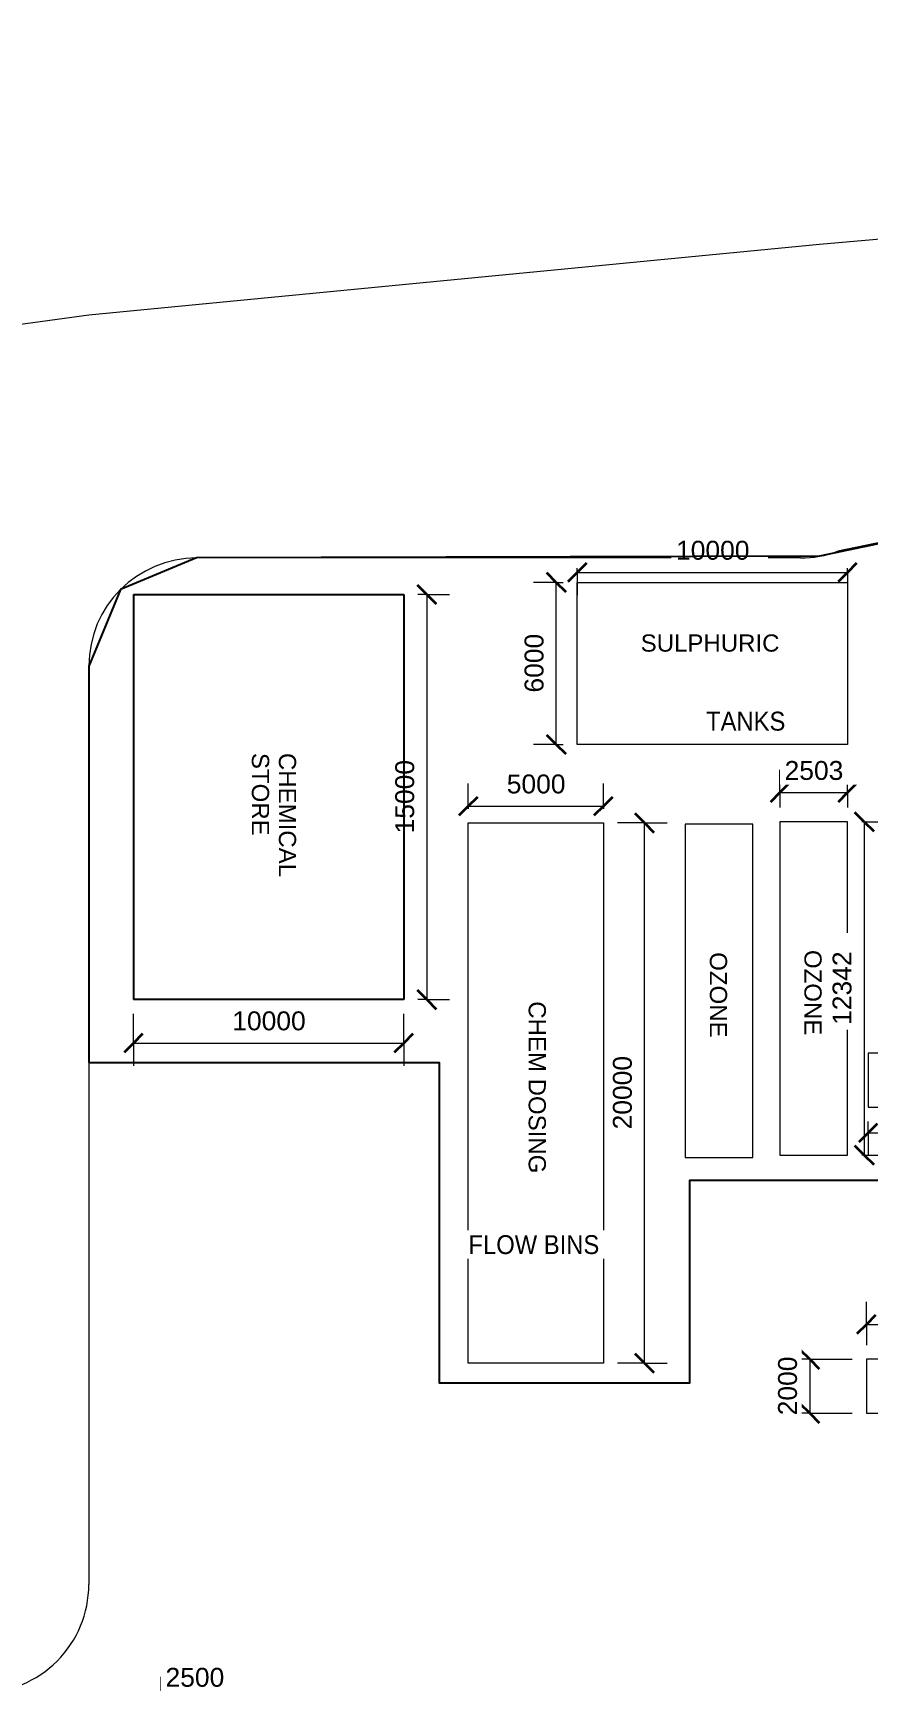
# Model space of a CAD drawing. Header units: millimetres. Extents: x 14826 to 398923, y -54749 to 51265.
# Drawn here: x 99457 to 130327, y -9915 to 51064 of the extents above; entities that cross this region are included whole.
import ezdxf

# ---------------------------------------------------------------- set-up
doc = ezdxf.new("R2010")
doc.units = ezdxf.units.MM
doc.linetypes.add('IMPORT-DASHED', pattern=[0])
for name, color, linetype, lineweight in [('A-ANNO-DIMS', 7, 'Continuous', 9), ('A-ANNO-DIMS-350', 7, 'Continuous', 9), ('FUTURE', 7, 'IMPORT-DASHED', 9), ('G-ANNO-TEXT', 7, 'Continuous', 9), ('PDF3_Text', 7, 'Continuous', 9)]:
    doc.layers.add(name, color=color, linetype=linetype, lineweight=lineweight)
doc.layers.add('LAYOUT IMPORT_dwg', color=7, linetype='Continuous', lineweight=9, true_color=0x767676)
doc.styles.add('Arial', font='arial.ttf', dxfattribs={"height": 636.361708})
doc.styles.add('Arial_1', font='arial.ttf', dxfattribs={"height": 636.4})
doc.styles.add('Arial_3', font='arial.ttf', dxfattribs={"height": 700})
doc.styles.add('Arial_4', font='arial.ttf', dxfattribs={"width": 0.9, "height": 700})
doc.dimstyles.new('Greene_Arch_tick_-_2mm', dxfattribs={"dimscale": 304.8, "dimtxt": 714.18158, "dimasz": 2.296588, "dimexe": 2.755906, "dimexo": 1.722441, "dimgap": 0.86122, "dimtad": 1, "dimdec": 0, "dimzin": 0, "dimdsep": 46, "dimtxsty": 'Arial_3', "dimblk1": 'OBLIQUE', "dimblk2": 'OBLIQUE', "dimsah": 1, "dimcen": 0.09, "dimazin": 0, "dimtfac": 1, "dimtdec": 4, "dimtix": 1, "dimtmove": 0, "dimatfit": 3, "dimfxl": 1, "dimtvp": 1, "dimtfill": 1, "dimtolj": 1, "dimtzin": 0, "dimarcsym": 2})

# ---------------------------------------------------------------- blocks, each defined once
blk = doc.blocks.new('LAYOUT IMPORT_dwg-326166-LEVEL 1')
at = {"lineweight": 9}
for p, q in [((-88054, 183933), (-88054, 161598)), ((-84054, 157598), (-50045, 157598))]:
    blk.add_line(p, q, dxfattribs=at)
at = {"lineweight": 9, "flags": 128}
for points in [[(-107491, 311338), (-107491, 292314), (-101491, 285221), (-101491, 205507), (-99656, 184637), (-97044, 157598), (-91493, 117051), (-87583, 86872), (-86429, 77880)], [(-92491, 311338), (-92491, 205507), (-88302, 185319)], [(-69722, 236533), (-69722, 186443), (-67722, 186443), (-67722, 230410), (-58391, 230410), (-58391, 209326), (-58391, 186376), (-56391, 186376), (-56391, 209376)]]:
    blk.add_lwpolyline(points, dxfattribs=at)
for points in [[(-87149, 175677), (-87149, 185677), (-81149, 185677), (-81149, 175677)], [(-65944, 183174), (-65944, 185677), (-78285, 185677), (-78285, 183174)], [(-58245, 176643), (-58245, 171643), (-78245, 171643), (-78245, 176643)], [(-86703, 159253), (-86703, 169253), (-71703, 169253), (-71703, 159253)]]:
    blk.add_lwpolyline(points, close=True, dxfattribs=at)
at = {"lineweight": 9}
for centre, start, end in [((-92054, 183933), 360, 20.26419), ((-84054, 161598), 180, 270), ((-50045, 153598), 360, 90)]:
    blk.add_arc(centre, 4000, start, end, dxfattribs=at)
at = {"layer": 'FUTURE', "color": 1, "linetype": 'Continuous', "true_color": 0xff0000, "flags": 128}
blk.add_lwpolyline([(-65861, 179675), (-65861, 182178), (-78203, 182178), (-78203, 179675)], close=True, dxfattribs=at)
at = {"layer": 'PDF3_Text', "char_height": 636.4, "attachment_point": 1, "line_spacing_factor": 0.941778}
for s, insert, width, style in [('OZONE', (-73542, 184719), 3769.76, 'Arial_1'), ('OZONE', (-73459, 181220), 3769.76, 'Arial_1'), ('CHEM DOSING', (-71643, 174513), 7594.04, 'Arial_1'), ('CHEMICAL\\PSTORE', (-80836, 165269), 5436.55, 'Arial')]:
    blk.add_mtext(s, dxfattribs=dict(at, insert=insert, width=width, style=style))
at = {"layer": 'PDF3_Text', "insert": (-85223, 178023), "char_height": 636.4, "width": 6121.96, "attachment_point": 1, "rotation": 90, "line_spacing_factor": 0.941778, "style": 'Arial'}
blk.add_mtext('SULPHURIC', dxfattribs=at)
blk = doc.blocks.new('DIMBLOCK37-LEVEL 1')
at = {"layer": 'A-ANNO-DIMS-350', "transparency": 16777216}
for p, q in [((127100, 22939), (127100, 23779)), ((129603, 22939), (129603, 23779)), ((127100, 22939), (129603, 22939)), ((127100, 22939), (127100, 22383)), ((129603, 22939), (129603, 22383))]:
    blk.add_line(p, q, dxfattribs=at)
at = {"layer": 'A-ANNO-DIMS-350', "lineweight": 35, "transparency": 16777216}
for p, q in [((127100, 22939), (127450, 23289)), ((129603, 22939), (129953, 23289)), ((127100, 22939), (126750, 22589)), ((129603, 22939), (129253, 22589))]:
    blk.add_line(p, q, dxfattribs=at)
at = {"layer": 'A-ANNO-DIMS-350', "color": 0, "transparency": 16777216, "insert": (127275, 24110), "char_height": 700, "width": 2584.24, "attachment_point": 1, "line_spacing_factor": 0.941778, "style": 'Arial_3', "bg_fill": 3, "box_fill_scale": 1.25, "bg_fill_color": 256, "bg_fill_true_color": 13158600, "bg_fill_transparency": 0}
blk.add_mtext('2503', dxfattribs=at)
blk = doc.blocks.new('_Oblique')
at = {"color": 0, "linetype": 'ByBlock', "lineweight": -2}
blk.add_line((-0.5, -0.5), (0.5, 0.5), dxfattribs=at)
blk = doc.blocks.new('DIMBLOCK38-LEVEL 1')
at = {"layer": 'A-ANNO-DIMS-350', "lineweight": 35, "transparency": 16777216}
for p, q in [((130223, 21858), (129873, 22208)), ((130223, 21858), (130573, 21508)), ((130223, 9516), (129873, 9866)), ((130223, 9516), (130573, 9166))]:
    blk.add_line(p, q, dxfattribs=at)
at = {"layer": 'A-ANNO-DIMS-350', "transparency": 16777216}
for p, q in [((130223, 21858), (130128, 21858)), ((130223, 21858), (130223, 9516)), ((130223, 21858), (131063, 21858)), ((130223, 9516), (130128, 9516)), ((130223, 9516), (131063, 9516))]:
    blk.add_line(p, q, dxfattribs=at)
at = {"layer": 'A-ANNO-DIMS-350', "color": 0, "transparency": 16777216, "insert": (129051, 14341), "char_height": 700, "width": 3230.3, "attachment_point": 1, "rotation": 90, "line_spacing_factor": 0.941778, "style": 'Arial_3', "bg_fill": 3, "box_fill_scale": 1.25, "bg_fill_color": 256, "bg_fill_true_color": 13158600, "bg_fill_transparency": 0}
blk.add_mtext('12342', dxfattribs=at)
blk = doc.blocks.new('DIMBLOCK42-LEVEL 1')
at = {"layer": 'A-ANNO-DIMS-350', "lineweight": 35, "transparency": 16777216}
for p, q in [((119603, 31091), (119953, 31441)), ((129603, 31091), (129953, 31441)), ((119603, 31091), (119253, 30741)), ((129603, 31091), (129253, 30741))]:
    blk.add_line(p, q, dxfattribs=at)
at = {"layer": 'A-ANNO-DIMS-350', "transparency": 16777216}
for p, q in [((119603, 31091), (119603, 31246)), ((129603, 31091), (129603, 31246)), ((119603, 31091), (129603, 31091)), ((119603, 31091), (119603, 30251)), ((129603, 31091), (129603, 30251))]:
    blk.add_line(p, q, dxfattribs=at)
at = {"layer": 'A-ANNO-DIMS-350', "color": 0, "transparency": 16777216, "insert": (123257, 32262), "char_height": 700, "width": 3230.3, "attachment_point": 1, "line_spacing_factor": 0.941778, "style": 'Arial_3', "bg_fill": 3, "box_fill_scale": 1.25, "bg_fill_color": 256, "bg_fill_true_color": 13158600, "bg_fill_transparency": 0}
blk.add_mtext('10000', dxfattribs=at)
blk = doc.blocks.new('DIMBLOCK43-LEVEL 1')
at = {"layer": 'A-ANNO-DIMS-350', "transparency": 16777216}
for p, q in [((118823, 30721), (117983, 30721)), ((118823, 24721), (118823, 30721)), ((118823, 30721), (119078, 30721)), ((118823, 24721), (117983, 24721)), ((118823, 24721), (119078, 24721))]:
    blk.add_line(p, q, dxfattribs=at)
at = {"layer": 'A-ANNO-DIMS-350', "lineweight": 35, "transparency": 16777216}
for p, q in [((118823, 30721), (118473, 31071)), ((118823, 30721), (119173, 30371)), ((118823, 24721), (118473, 25071)), ((118823, 24721), (119173, 24371))]:
    blk.add_line(p, q, dxfattribs=at)
at = {"layer": 'A-ANNO-DIMS-350', "color": 0, "transparency": 16777216, "insert": (117652, 26644), "char_height": 700, "width": 2584.24, "attachment_point": 1, "rotation": 90, "line_spacing_factor": 0.941778, "style": 'Arial_3', "bg_fill": 3, "box_fill_scale": 1.25, "bg_fill_color": 256, "bg_fill_true_color": 13158600, "bg_fill_transparency": 0}
blk.add_mtext('6000', dxfattribs=at)
blk = doc.blocks.new('DIMBLOCK44-LEVEL 1')
at = {"layer": 'A-ANNO-DIMS-350', "lineweight": 35, "transparency": 16777216}
for p, q in [((122092, 21817), (121742, 22167)), ((122092, 21817), (122442, 21467)), ((122092, 1817), (121742, 2167)), ((122092, 1817), (122442, 1467))]:
    blk.add_line(p, q, dxfattribs=at)
at = {"layer": 'A-ANNO-DIMS-350', "transparency": 16777216}
for p, q in [((122092, 21817), (121094, 21817)), ((122092, 1817), (122092, 21817)), ((122092, 21817), (122932, 21817)), ((122092, 1817), (121094, 1817)), ((122092, 1817), (122932, 1817))]:
    blk.add_line(p, q, dxfattribs=at)
at = {"layer": 'A-ANNO-DIMS-350', "color": 0, "transparency": 16777216, "insert": (120921, 10471), "char_height": 700, "width": 3230.3, "attachment_point": 1, "rotation": 90, "line_spacing_factor": 0.941778, "style": 'Arial_3', "bg_fill": 3, "box_fill_scale": 1.25, "bg_fill_color": 256, "bg_fill_true_color": 13158600, "bg_fill_transparency": 0}
blk.add_mtext('20000', dxfattribs=at)
blk = doc.blocks.new('DIMBLOCK45-LEVEL 1')
at = {"layer": 'A-ANNO-DIMS-350', "transparency": 16777216}
for p, q in [((115569, 22439), (115569, 23279)), ((120569, 22439), (120569, 23279)), ((115569, 22439), (120569, 22439)), ((115569, 22439), (115569, 22342)), ((120569, 22439), (120569, 22342))]:
    blk.add_line(p, q, dxfattribs=at)
at = {"layer": 'A-ANNO-DIMS-350', "lineweight": 35, "transparency": 16777216}
for p, q in [((115569, 22439), (115919, 22789)), ((120569, 22439), (120919, 22789)), ((115569, 22439), (115219, 22089)), ((120569, 22439), (120219, 22089))]:
    blk.add_line(p, q, dxfattribs=at)
at = {"layer": 'A-ANNO-DIMS-350', "color": 0, "transparency": 16777216, "insert": (116992, 23610), "char_height": 700, "width": 2584.24, "attachment_point": 1, "line_spacing_factor": 0.941778, "style": 'Arial_3', "bg_fill": 3, "box_fill_scale": 1.25, "bg_fill_color": 256, "bg_fill_true_color": 13158600, "bg_fill_transparency": 0}
blk.add_mtext('5000', dxfattribs=at)
blk = doc.blocks.new('DIMBLOCK46-LEVEL 1')
at = {"layer": 'A-ANNO-DIMS-350', "transparency": 16777216}
for p, q in [((103179, 13668), (103179, 14750)), ((113179, 13668), (113179, 14750)), ((103179, 13668), (113179, 13668)), ((103179, 13668), (103179, 12828)), ((113179, 13668), (113179, 12828))]:
    blk.add_line(p, q, dxfattribs=at)
at = {"layer": 'A-ANNO-DIMS-350', "lineweight": 35, "transparency": 16777216}
for p, q in [((103179, 13668), (102829, 13318)), ((103179, 13668), (103529, 14018)), ((113179, 13668), (112829, 13318)), ((113179, 13668), (113529, 14018))]:
    blk.add_line(p, q, dxfattribs=at)
at = {"layer": 'A-ANNO-DIMS-350', "color": 0, "transparency": 16777216, "insert": (106833, 14840), "char_height": 700, "width": 3230.3, "attachment_point": 1, "line_spacing_factor": 0.941778, "style": 'Arial_3', "bg_fill": 3, "box_fill_scale": 1.25, "bg_fill_color": 256, "bg_fill_true_color": 13158600, "bg_fill_transparency": 0}
blk.add_mtext('10000', dxfattribs=at)
blk = doc.blocks.new('DIMBLOCK47-LEVEL 1')
at = {"layer": 'A-ANNO-DIMS-350', "lineweight": 35, "transparency": 16777216}
for p, q in [((114036, 30275), (113686, 30625)), ((114036, 30275), (114386, 29925)), ((114036, 15275), (113686, 15625)), ((114036, 15275), (114386, 14925))]:
    blk.add_line(p, q, dxfattribs=at)
at = {"layer": 'A-ANNO-DIMS-350', "transparency": 16777216}
for p, q in [((114036, 30275), (113704, 30275)), ((114036, 30275), (114036, 15275)), ((114036, 30275), (114876, 30275)), ((114036, 15275), (113704, 15275)), ((114036, 15275), (114876, 15275))]:
    blk.add_line(p, q, dxfattribs=at)
at = {"layer": 'A-ANNO-DIMS-350', "color": 0, "transparency": 16777216, "insert": (112865, 21429), "char_height": 700, "width": 3230.3, "attachment_point": 1, "rotation": 90, "line_spacing_factor": 0.941778, "style": 'Arial_3', "bg_fill": 3, "box_fill_scale": 1.25, "bg_fill_color": 256, "bg_fill_true_color": 13158600, "bg_fill_transparency": 0}
blk.add_mtext('15000', dxfattribs=at)
blk = doc.blocks.new('DIMBLOCK62-LEVEL 1')
at = {"layer": 'A-ANNO-DIMS-350', "transparency": 16777216}
for p, q in [((104190, -10634), (104190, -9794)), ((106690, -10634), (106690, -9794)), ((104190, -10634), (106690, -10634)), ((104190, -10634), (104190, -10859)), ((106690, -10634), (106690, -10859))]:
    blk.add_line(p, q, dxfattribs=at)
at = {"layer": 'A-ANNO-DIMS-350', "lineweight": 35, "transparency": 16777216}
for p, q in [((104190, -10634), (104540, -10284)), ((106690, -10634), (107040, -10284)), ((104190, -10634), (103840, -10984)), ((106690, -10634), (106340, -10984))]:
    blk.add_line(p, q, dxfattribs=at)
at = {"layer": 'A-ANNO-DIMS-350', "color": 0, "transparency": 16777216, "insert": (104363, -9463), "char_height": 700, "width": 2584.24, "attachment_point": 1, "line_spacing_factor": 0.941778, "style": 'Arial_3', "bg_fill": 3, "box_fill_scale": 1.25, "bg_fill_color": 256, "bg_fill_true_color": 13158600, "bg_fill_transparency": 0}
blk.add_mtext('2500', dxfattribs=at)
blk = doc.blocks.new('DIMBLOCK70-LEVEL 1')
at = {"layer": 'A-ANNO-DIMS-350', "transparency": 16777216}
for p, q in [((180459, 10343), (180459, 12769)), ((130369, 10343), (130369, 10769)), ((130369, 10343), (180459, 10343)), ((130369, 10343), (130369, 9503)), ((180459, 10343), (180459, 9503))]:
    blk.add_line(p, q, dxfattribs=at)
at = {"layer": 'A-ANNO-DIMS-350', "lineweight": 35, "transparency": 16777216}
for p, q in [((130369, 10343), (130719, 10693)), ((180459, 10343), (180809, 10693)), ((130369, 10343), (130019, 9993)), ((180459, 10343), (180109, 9993))]:
    blk.add_line(p, q, dxfattribs=at)
at = {"layer": 'A-ANNO-DIMS-350', "color": 0, "transparency": 16777216, "insert": (154068, 11515), "char_height": 700, "width": 3230.3, "attachment_point": 1, "line_spacing_factor": 0.941778, "style": 'Arial_3', "bg_fill": 3, "box_fill_scale": 1.25, "bg_fill_color": 256, "bg_fill_true_color": 13158600, "bg_fill_transparency": 0}
blk.add_mtext('50090', dxfattribs=at)
blk = doc.blocks.new('DIMBLOCK77-LEVEL 1')
at = {"layer": 'A-ANNO-DIMS-350', "transparency": 16777216}
for p, q in [((128204, 1963), (127364, 1963)), ((128204, 1963), (128204, -37)), ((128204, 1963), (129777, 1963)), ((128204, -37), (127364, -37)), ((128204, -37), (129777, -37))]:
    blk.add_line(p, q, dxfattribs=at)
at = {"layer": 'A-ANNO-DIMS-350', "lineweight": 35, "transparency": 16777216}
for p, q in [((128204, 1963), (127854, 2313)), ((128204, 1963), (128554, 1613)), ((128204, -37), (127854, 313)), ((128204, -37), (128554, -387))]:
    blk.add_line(p, q, dxfattribs=at)
at = {"layer": 'A-ANNO-DIMS-350', "color": 0, "transparency": 16777216, "insert": (127033, -113), "char_height": 700, "width": 2584.24, "attachment_point": 1, "rotation": 90, "line_spacing_factor": 0.941778, "style": 'Arial_3', "bg_fill": 3, "box_fill_scale": 1.25, "bg_fill_color": 256, "bg_fill_true_color": 13158600, "bg_fill_transparency": 0}
blk.add_mtext('2000', dxfattribs=at)
blk = doc.blocks.new('DIMBLOCK78-LEVEL 1')
at = {"layer": 'A-ANNO-DIMS-350', "transparency": 16777216}
for p, q in [((130302, 3251), (130302, 4091)), ((174336, 3251), (174336, 4091)), ((130302, 3251), (174336, 3251)), ((130302, 3251), (130302, 2488)), ((174336, 3251), (174336, 488))]:
    blk.add_line(p, q, dxfattribs=at)
at = {"layer": 'A-ANNO-DIMS-350', "lineweight": 35, "transparency": 16777216}
for p, q in [((130302, 3251), (129952, 2901)), ((130302, 3251), (130652, 3601)), ((174336, 3251), (173986, 2901)), ((174336, 3251), (174686, 3601))]:
    blk.add_line(p, q, dxfattribs=at)
at = {"layer": 'A-ANNO-DIMS-350', "color": 0, "transparency": 16777216, "insert": (150973, 4422), "char_height": 700, "width": 3230.3, "attachment_point": 1, "line_spacing_factor": 0.941778, "style": 'Arial_3', "bg_fill": 3, "box_fill_scale": 1.25, "bg_fill_color": 256, "bg_fill_true_color": 13158600, "bg_fill_transparency": 0}
blk.add_mtext('44034', dxfattribs=at)

msp = doc.modelspace()

# ---------------------------------------------------------------- block references
at = {"layer": 'LAYOUT IMPORT_dwg', "color": 7, "rotation": 269.9999999999997}
msp.add_blockref('LAYOUT IMPORT_dwg-326166-LEVEL 1', (-56073.9, -56427.6), dxfattribs=at)

# ---------------------------------------------------------------- next in the draw order: texts
at = {"layer": 'G-ANNO-TEXT', "char_height": 700, "attachment_point": 1, "style": 'Arial_4', "bg_fill": 3, "box_fill_scale": 1.25, "bg_fill_color": 256, "bg_fill_true_color": 13158600, "bg_fill_transparency": 0}
for s, insert, width in [('TANKS', (124370.3, 25934.6), 3636.454), ('FLOW BINS', (115576.7, 6555.7), 6010.251)]:
    msp.add_mtext(s, dxfattribs=dict(at, insert=insert, width=width))

# ---------------------------------------------------------------- next in the draw order: dimensions: what is measured, and where the dimension line sits
at = {"layer": 'A-ANNO-DIMS'}
for base, p1, p2, override, picture, middle in [((129602.9, 31091.1), (119602.9, 30721), (129602.9, 30721), {"dimpost": '<>', "dimfxl": 10000}, 'DIMBLOCK42-LEVEL 1', (124602.9, 31711)), ((129602.9, 22938.5), (127100.2, 21857.8), (129602.9, 21857.8), {"dimpost": '<>', "dimfxl": 2502.697514}, 'DIMBLOCK37-LEVEL 1', (128351.6, 23558.7)), ((113179, 13668.3), (103179, 15274.9), (113179, 15274.9), {"dimpost": '<>', "dimfxl": 10000}, 'DIMBLOCK46-LEVEL 1', (108179, 14288.2)), ((106690.1, -10633.9), (104190.1, -11383.6), (106690.1, -11383.6), {"dimpost": '<>', "dimfxl": 2500}, 'DIMBLOCK62-LEVEL 1', (105440.1, -10014))]:
    dim = msp.add_linear_dim(base=base, p1=p1, p2=p2, dimstyle='Greene_Arch_tick_-_2mm', override=override, dxfattribs=at)
    dim.commit()
    dim.dimension.update_dxf_attribs({"geometry": picture, "text_midpoint": middle})
dim = msp.add_linear_dim(base=(128203.8, -36.6), p1=(130301.9, 1963.4), p2=(130301.9, -36.6), angle=90, dimstyle='Greene_Arch_tick_-_2mm', override={"dimpost": '<>', "dimfxl": 2000}, dxfattribs=at)
dim.commit()
dim.dimension.update_dxf_attribs({"geometry": 'DIMBLOCK77-LEVEL 1', "text_midpoint": (127583.9, 963.4)})

# ---------------------------------------------------------------- next in the draw order: linework, layer by layer
at = {"color": 1}
msp.add_line((103179, 30274.9), (103179, 15274.9), dxfattribs=at)

# ---------------------------------------------------------------- next in the draw order: dimensions: what is measured, and where the dimension line sits
at = {"layer": 'A-ANNO-DIMS'}
for base, p1, p2, override, picture, middle in [((114036.2, 15274.9), (113179, 30274.9), (113179, 15274.9), {"dimpost": '<>', "dimfxl": 15000}, 'DIMBLOCK47-LEVEL 1', (113416.3, 22774.9)), ((118823.3, 30721), (119602.9, 24721), (119602.9, 30721), {"dimpost": '<>', "dimfxl": 6000}, 'DIMBLOCK43-LEVEL 1', (118203.4, 27721)), ((122092.5, 21817.3), (120568.6, 1817.3), (120568.6, 21817.3), {"dimpost": '<>', "dimfxl": 20000}, 'DIMBLOCK44-LEVEL 1', (121472.6, 11817.3)), ((130222.6, 9515.9), (129602.9, 21857.8), (129602.9, 9515.9), {"dimpost": '<>', "dimfxl": 12341.967968}, 'DIMBLOCK38-LEVEL 1', (129602.5, 15686.9))]:
    dim = msp.add_linear_dim(base=base, p1=p1, p2=p2, angle=90, dimstyle='Greene_Arch_tick_-_2mm', override=override, dxfattribs=at)
    dim.commit()
    dim.dimension.update_dxf_attribs({"geometry": picture, "text_midpoint": middle})
dim = msp.add_linear_dim(base=(174336.3, 3250.6), p1=(130301.9, 1963.4), p2=(174336.3, -36.6), dimstyle='Greene_Arch_tick_-_2mm', override={"dimpost": '<>', "dimfxl": 44079.838007}, dxfattribs=at)
dim.commit()
dim.dimension.update_dxf_attribs({"geometry": 'DIMBLOCK78-LEVEL 1', "text_midpoint": (152319.1, 3870.8)})

# ---------------------------------------------------------------- next in the draw order: linework, layer by layer
at = {"color": 1}
for p, q in [((103179, 30274.9), (113179, 30274.9)), ((113179, 30274.9), (113179, 15274.9)), ((113179, 15274.9), (103179, 15274.9))]:
    msp.add_line(p, q, dxfattribs=at)

# ---------------------------------------------------------------- next in the draw order: dimensions: what is measured, and where the dimension line sits
at = {"layer": 'A-ANNO-DIMS'}
for base, p1, p2, override, picture, middle in [((120568.6, 22438.5), (115568.6, 21817.3), (120568.6, 21817.3), {"dimpost": '<>', "dimfxl": 5000}, 'DIMBLOCK45-LEVEL 1', (118068.6, 23058.4)), ((180459, 10343.5), (130368.8, 11294.2), (180459, 13294.2), {"dimpost": '<>', "dimfxl": 50130.184255}, 'DIMBLOCK70-LEVEL 1', (155413.9, 10963.4))]:
    dim = msp.add_linear_dim(base=base, p1=p1, p2=p2, dimstyle='Greene_Arch_tick_-_2mm', override=override, dxfattribs=at)
    dim.commit()
    dim.dimension.update_dxf_attribs({"geometry": picture, "text_midpoint": middle})

# ---------------------------------------------------------------- next in the draw order: linework, layer by layer
at = {"color": 4}
for points in [[(101523.9, 12953.1), (114494.4, 12953.1), (114494.4, 1084.8), (123765.8, 1084.8), (123765.8, 8591), (131095.4, 8591), (131095.4, 11294.2), (186409.5, 11294.2), (186410.8, 13352.9), (259331.7, 13307), (259343.5, 32094.6), (258127.3, 34874.3), (255264.2, 36063.8), (149432.8, 36063.8), (128563.1, 31689.1), (105513.1, 31626.7), (102695.5, 30455.2), (101523.9, 27626.8), (101523.9, 12953.1)], [(101523.9, 12953.1), (114494.4, 12953.1), (114494.4, 1084.8), (123765.8, 1084.8), (123765.8, 8591), (131095.4, 8591), (131095.4, 11294.2), (186409.5, 11294.2), (186409.5, 13352.9), (259331.7, 13307)]]:
    msp.add_lwpolyline(points, dxfattribs=at)

doc.saveas('drawing.dxf')
